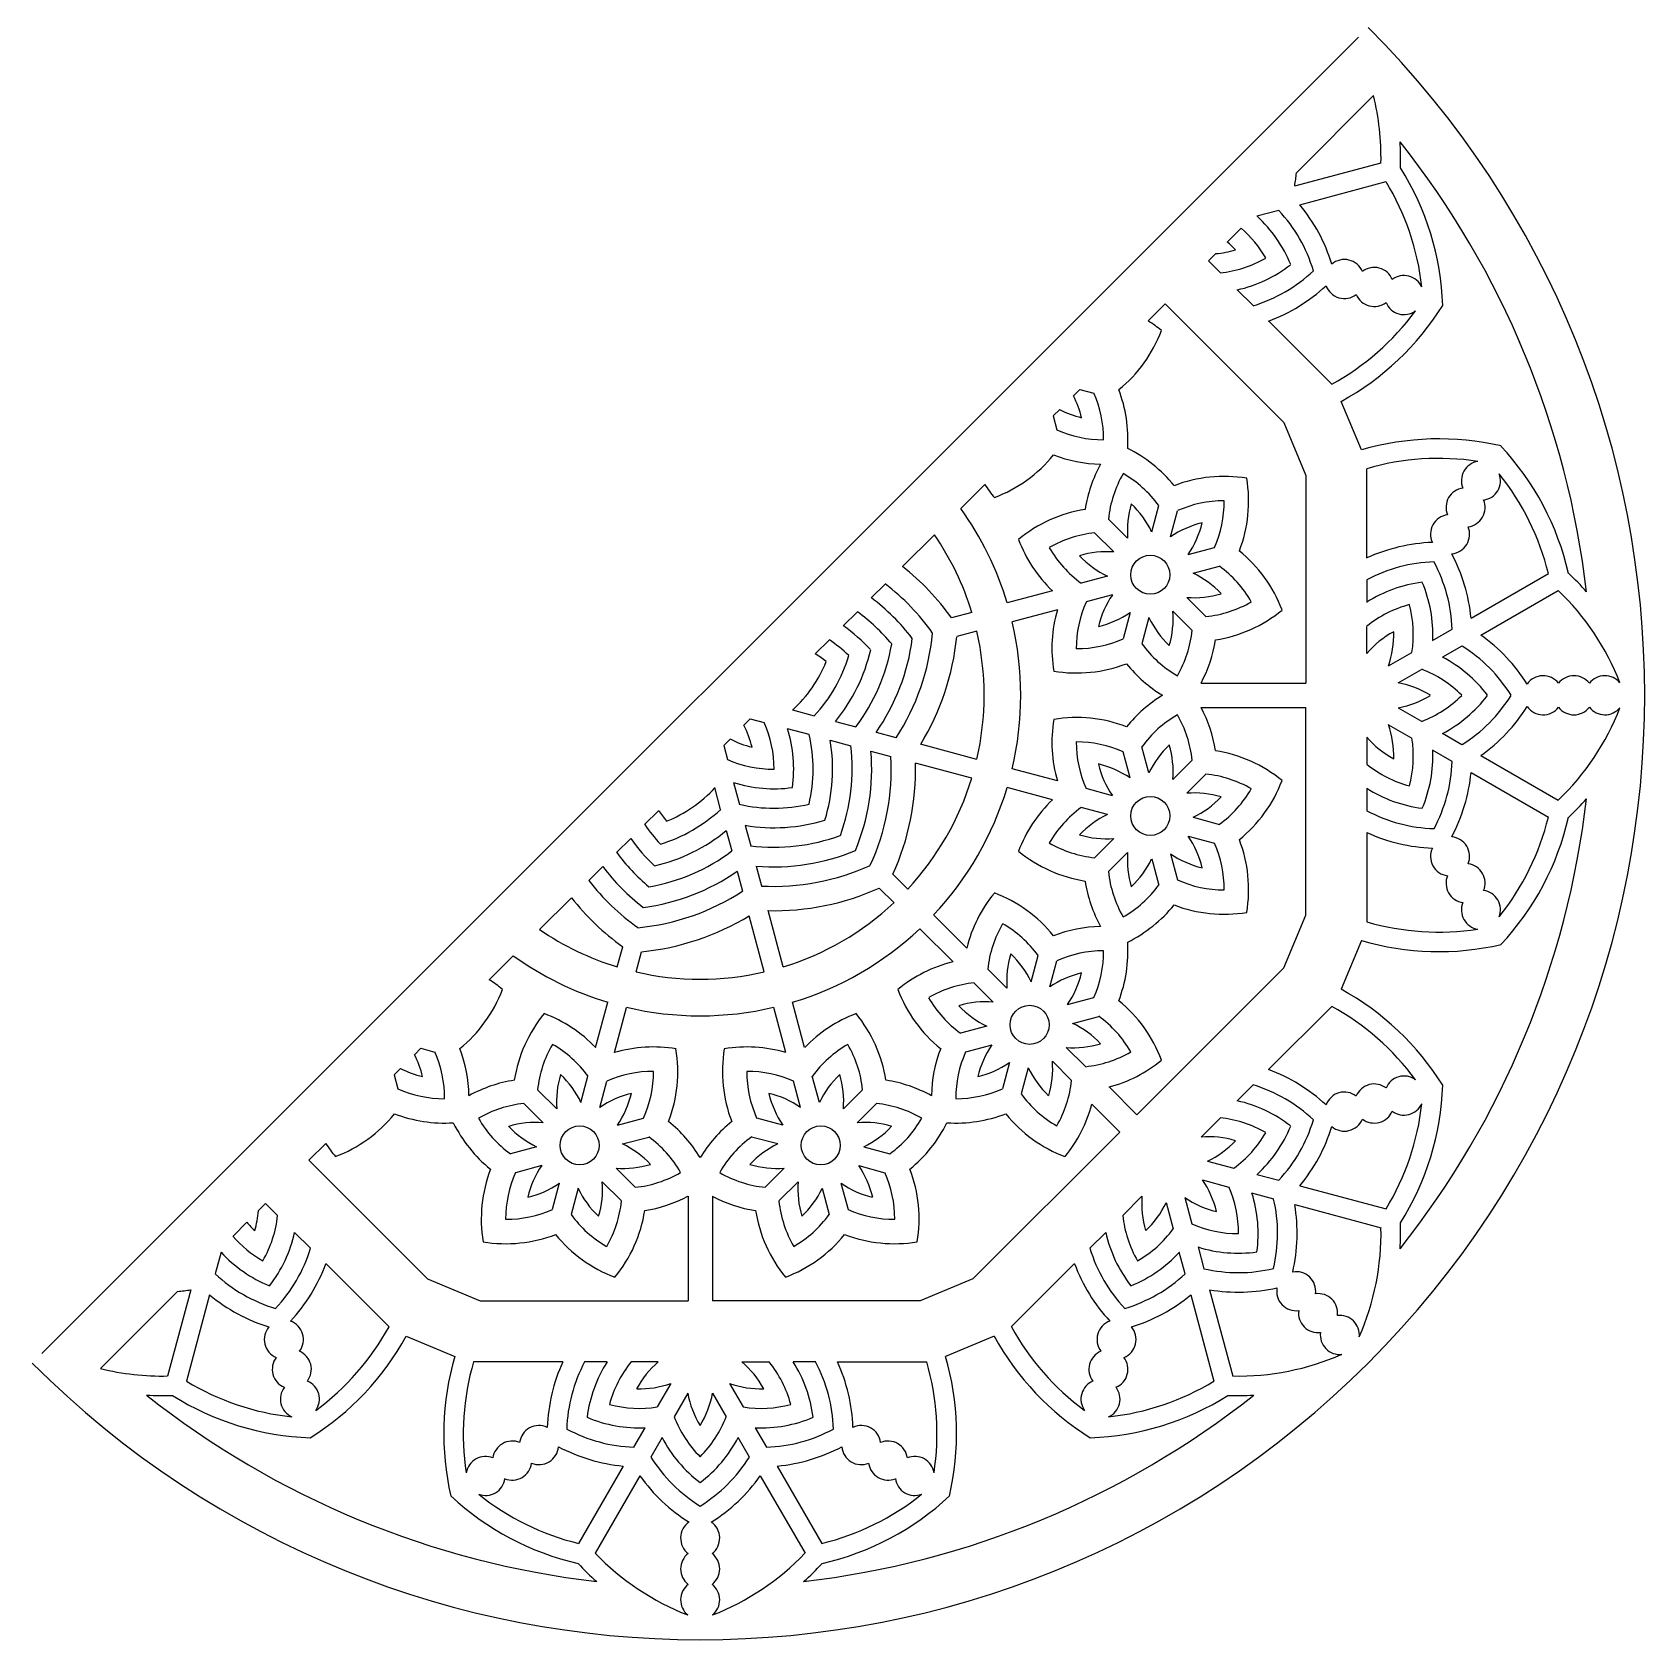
# Model space of a CAD drawing. Extents: x 11 to 259, y 11 to 258.
# Drawn here: x 134.7 to 258.5, y 10.6 to 134 of the extents above; entities that cross this region are included whole.
import ezdxf

# ---------------------------------------------------------------- set-up
doc = ezdxf.new("R2010")
doc.units = 0
doc.layers.get('0').update_dxf_attribs({"linetype": 'CONTINUOUS'})

msp = doc.modelspace()

# ---------------------------------------------------------------- linework, layer by layer
for p, q in [((236.54, 133.61), (135.47, 32.54)), ((237.69, 129.11), (231.77, 123.19)), ((231.64, 122.18), (238.26, 123.95)), ((232.03, 120.73), (238.65, 122.51)), ((230.41, 120.3), (228.74, 119.85)), ((227.52, 118.93), (226.45, 117.87)), ((225.57, 116.99), (225.01, 116.43)), ((225.01, 116.43), (225.93, 115.51)), ((227.23, 114.21), (228.45, 112.99)), ((221.7, 113.12), (220.4, 111.82)), ((230.81, 104.01), (221.7, 113.12)), ((229.63, 111.81), (234.48, 106.96)), ((215.14, 106.56), (214.65, 106.07)), ((215.14, 106.56), (216.21, 106.27)), ((236.75, 101.91), (235.2, 105.64)), ((213.6, 105.01), (213.1, 104.52)), ((213.1, 104.52), (213.39, 103.45)), ((230.81, 104.01), (232.49, 99.96)), ((237.17, 93.61), (237.17, 100.47)), ((207.85, 99.26), (206, 97.42)), ((232.49, 99.96), (232.49, 84.01)), ((218.81, 95.13), (217.34, 96.61)), ((220.66, 95.63), (221.2, 97.64)), ((222.11, 95.24), (222.64, 97.25)), ((203.98, 95.4), (201.54, 92.96)), ((217.75, 94.08), (216.28, 95.55)), ((223.46, 93.89), (225.47, 94.43)), ((223.85, 92.44), (225.86, 92.98)), ((200.21, 91.62), (199.14, 90.56)), ((217.26, 92.23), (215.25, 91.69)), ((237.17, 91.94), (237.17, 90.21)), ((245.17, 88.99), (251.11, 92.42)), ((213.04, 91.1), (209.57, 90.17)), ((217.64, 90.78), (215.63, 90.24)), ((223.35, 90.59), (224.82, 89.12)), ((245.92, 87.7), (251.86, 91.12)), ((198.07, 89.49), (196.99, 88.41)), ((206.85, 89.44), (205.3, 89.02)), ((213.43, 89.65), (209.96, 88.72)), ((219, 89.43), (218.46, 87.42)), ((222.29, 89.53), (223.76, 88.06)), ((207.24, 87.99), (205.69, 87.58)), ((220.44, 89.04), (219.91, 87.03)), ((237.17, 86.29), (237.17, 88.37)), ((242.22, 87.29), (243.73, 88.16)), ((195.92, 87.33), (194.84, 86.25)), ((244.47, 86.86), (242.97, 86)), ((238.83, 85.33), (240.63, 86.37)), ((239.58, 84.03), (241.38, 85.07)), ((224.46, 84.01), (232.49, 84.01)), ((193.09, 81.95), (194.76, 81.5)), ((224.46, 82.14), (232.49, 82.14)), ((232.49, 66.19), (232.49, 82.14)), ((239.58, 82.12), (241.38, 81.08)), ((189.85, 81.27), (189.36, 80.78)), ((189.85, 81.27), (190.92, 80.98)), ((194.37, 80.06), (192.7, 80.51)), ((196.38, 81.07), (197.95, 80.65)), ((238.83, 80.82), (240.63, 79.78)), ((188.3, 79.72), (187.81, 79.23)), ((187.81, 79.23), (188.1, 78.16)), ((195.99, 79.63), (197.56, 79.2)), ((199.5, 80.24), (201.03, 79.83)), ((207.24, 78.16), (202.92, 79.32)), ((237.17, 79.87), (237.17, 77.78)), ((242.97, 80.16), (244.47, 79.29)), ((199.11, 78.79), (200.64, 78.38)), ((219, 76.73), (218.46, 78.74)), ((220.44, 77.12), (219.91, 79.12)), ((222.29, 76.62), (223.76, 78.09)), ((243.73, 77.99), (242.22, 78.86)), ((245.92, 78.46), (251.86, 75.03)), ((206.85, 76.71), (202.53, 77.87)), ((213.43, 76.5), (209.96, 77.43)), ((223.35, 75.56), (224.82, 77.03)), ((245.17, 77.16), (251.11, 73.73)), ((187.57, 74.32), (187.13, 75.99)), ((188.57, 76.38), (189.02, 74.7)), ((213.04, 75.06), (209.57, 75.99)), ((217.64, 75.37), (215.63, 75.91)), ((237.17, 75.94), (237.17, 74.21)), ((217.26, 73.93), (215.25, 74.47)), ((182.83, 74.24), (181.74, 73.16)), ((189.45, 73.09), (189.88, 71.52)), ((223.85, 73.71), (225.86, 73.17)), ((180.67, 72.08), (179.59, 71.01)), ((188.01, 72.7), (188.43, 71.13)), ((217.75, 72.08), (216.28, 70.61)), ((223.46, 72.26), (225.47, 71.73)), ((237.17, 72.54), (237.17, 65.68)), ((218.81, 71.02), (217.34, 69.55)), ((222.11, 70.91), (222.64, 68.9)), ((178.52, 69.94), (177.45, 68.87)), ((188.84, 69.58), (189.25, 68.05)), ((190.29, 69.97), (190.7, 68.44)), ((201.94, 68.2), (200.8, 69.34)), ((220.66, 70.52), (221.2, 68.51)), ((200.88, 67.14), (199.74, 68.28)), ((176.12, 67.54), (173.68, 65.09)), ((190.92, 61.84), (189.76, 66.16)), ((192.37, 62.22), (191.21, 66.55)), ((206.47, 63.67), (203.93, 66.21)), ((230.81, 62.15), (232.49, 66.19)), ((205.41, 62.61), (202.87, 65.15)), ((179.64, 62.22), (180.06, 63.78)), ((181.09, 61.84), (181.5, 63.39)), ((236.75, 64.25), (235.2, 60.51)), ((171.66, 63.08), (169.81, 61.23)), ((209.55, 60.59), (208.08, 62.06)), ((211.4, 61.08), (211.94, 63.09)), ((212.85, 60.69), (213.39, 62.7)), ((230.81, 62.15), (219.53, 50.87)), ((208.49, 59.53), (207.02, 61)), ((177.98, 56.04), (178.91, 59.51)), ((194.02, 56.04), (193.09, 59.51)), ((214.2, 59.34), (216.21, 59.88)), ((179.43, 55.65), (180.36, 59.12)), ((192.58, 55.65), (191.65, 59.12)), ((214.59, 57.89), (216.6, 58.43)), ((229.63, 54.35), (234.48, 59.2)), ((208, 57.68), (205.99, 57.14)), ((164.56, 55.98), (164.07, 55.48)), ((164.56, 55.98), (165.63, 55.69)), ((208.39, 56.23), (206.38, 55.69)), ((214.09, 56.04), (215.57, 54.57)), ((209.74, 54.88), (209.2, 52.87)), ((211.19, 54.49), (210.65, 52.48)), ((213.04, 54.98), (214.51, 53.51)), ((163.01, 54.43), (162.52, 53.94)), ((162.52, 53.94), (162.8, 52.87)), ((176.85, 51.82), (177.39, 53.83)), ((178.3, 51.44), (178.84, 53.45)), ((193.71, 51.44), (193.17, 53.45)), ((195.15, 51.82), (194.61, 53.83)), ((175, 51.33), (173.53, 52.8)), ((197, 51.33), (198.47, 52.8)), ((217.39, 53.01), (219.53, 50.87)), ((228.45, 53.17), (227.23, 51.94)), ((173.94, 50.27), (172.47, 51.74)), ((198.06, 50.27), (199.53, 51.74)), ((216.07, 51.69), (218.21, 49.54)), ((179.65, 50.08), (181.66, 50.62)), ((192.35, 50.08), (190.34, 50.62)), ((206.93, 38.27), (218.21, 49.54)), ((224.45, 49.17), (225.93, 50.64)), ((157.26, 48.68), (155.96, 47.38)), ((173.45, 48.42), (171.44, 47.88)), ((180.04, 48.64), (182.05, 49.17)), ((191.96, 48.64), (189.95, 49.17)), ((198.56, 48.42), (200.57, 47.88)), ((165.07, 38.27), (155.96, 47.38)), ((224.95, 47.32), (226.96, 46.78)), ((173.84, 46.97), (171.83, 46.43)), ((179.55, 46.79), (181.02, 45.32)), ((192.46, 46.79), (190.99, 45.32)), ((198.17, 46.97), (200.18, 46.43)), ((224.56, 45.87), (226.57, 45.33)), ((228.74, 46.3), (230.41, 45.85)), ((175.19, 45.62), (174.65, 43.61)), ((176.64, 45.23), (176.1, 43.22)), ((178.49, 45.73), (179.96, 44.26)), ((185.07, 44.62), (185.07, 36.59)), ((186.94, 44.62), (186.94, 36.59)), ((193.52, 45.73), (192.05, 44.26)), ((195.37, 45.23), (195.91, 43.22)), ((196.81, 45.62), (197.35, 43.61)), ((219.91, 44.63), (218.44, 43.15)), ((230.03, 44.41), (228.35, 44.86)), ((232.03, 45.42), (238.65, 43.65)), ((152.65, 44.07), (152.09, 43.51)), ((152.65, 44.07), (153.56, 43.15)), ((221.76, 44.13), (222.3, 42.12)), ((223.21, 44.52), (223.75, 42.51)), ((231.64, 43.98), (238.26, 42.2)), ((151.21, 42.63), (150.15, 41.56)), ((156.09, 40.63), (154.87, 41.85)), ((217.14, 41.85), (215.91, 40.63)), ((149.23, 40.34), (148.78, 38.67)), ((223.22, 38.67), (222.78, 40.34)), ((224.22, 40.73), (224.67, 39.05)), ((157.27, 39.45), (162.12, 34.6)), ((214.73, 39.45), (209.88, 34.6)), ((145.89, 37.31), (139.97, 31.39)), ((146.9, 37.44), (145.13, 30.82)), ((165.07, 38.27), (169.12, 36.59)), ((206.93, 38.27), (202.89, 36.59)), ((225.1, 37.44), (226.88, 30.82)), ((148.35, 37.05), (146.57, 30.43)), ((169.12, 36.59), (185.07, 36.59)), ((202.89, 36.59), (186.94, 36.59)), ((223.66, 37.05), (225.43, 30.43)), ((163.44, 33.88), (167.17, 32.33)), ((208.57, 33.88), (204.83, 32.33)), ((175.46, 31.91), (168.61, 31.91)), ((178.87, 31.91), (177.13, 31.91)), ((182.79, 31.91), (180.71, 31.91)), ((189.21, 31.91), (191.29, 31.91)), ((194.87, 31.91), (193.14, 31.91)), ((196.54, 31.91), (203.4, 31.91)), ((183.75, 30.25), (182.71, 28.45)), ((188.26, 30.25), (189.3, 28.45)), ((185.05, 29.5), (184.01, 27.7)), ((186.96, 29.5), (188, 27.7)), ((180.92, 25.35), (181.79, 26.85)), ((183.08, 26.11), (182.22, 24.6)), ((189.79, 24.6), (188.92, 26.11)), ((190.22, 26.85), (191.09, 25.35)), ((180.09, 23.91), (176.66, 17.97)), ((191.92, 23.91), (195.35, 17.97)), ((181.38, 23.16), (177.95, 17.22)), ((190.62, 23.16), (194.05, 17.22))]:
    msp.add_line(p, q)
for centre in [(220.55, 92.33), (220.55, 73.82), (211.29, 57.78), (176.75, 48.53), (195.26, 48.53)]:
    msp.add_circle(centre, 1.5)
for centre, radius, start, end in [((186, 83.08), 72.5, 225, 45), ((218.56, 124.39), 19.7, 358.7356, 13.863), ((218.56, 124.39), 21.2, 357.8059, 3.1975), ((186, 83.08), 68.5, 6.6594, 38.3406), ((218.56, 124.39), 13.26, 350.4112, 354.8038), ((221.81, 112.28), 21.2, 1.9706, 32.1941), ((221.81, 112.28), 19.7, 6.245, 31.2644), ((221.81, 112.28), 11.76, 16.7382, 42.9752), ((221.81, 112.28), 13.26, 17.0857, 39.5888), ((221.81, 112.28), 8.77, 29.8933, 49.3628), ((221.81, 112.28), 10.27, 22.0706, 47.5163), ((221.81, 112.28), 7.27, 43.3448, 50.2641), ((225.01, 124.23), 7.27, 274.4179, 286.6552), ((225.01, 124.23), 8.77, 275.9957, 300.1067), ((235.45, 115.03), 1.5, 22.6879, 130.1369), ((225.01, 124.23), 10.27, 282.4837, 307.9294), ((225.01, 124.23), 11.76, 287.0248, 313.2618), ((237.74, 114.42), 1.5, 22.6879, 127.3121), ((240.03, 113.8), 1.5, 24.4259, 127.3121), ((225.01, 124.23), 13.26, 290.4112, 312.9143), ((235.45, 115.03), 1.5, 199.8631, 307.3121), ((225.01, 124.23), 21.2, 298.7356, 328.0294), ((237.74, 114.42), 1.5, 202.6879, 307.3121), ((240.03, 113.8), 1.5, 202.6879, 305.5741), ((214.65, 102.86), 10.64, 50.562, 57.3029), ((225.01, 124.23), 19.7, 298.7356, 323.755), ((211.45, 114.82), 10.64, 308.913, 339.438), ((208.2, 102.71), 10.64, 356.3146, 21.087), ((208.2, 102.71), 7.27, 13.3448, 27.5188), ((208.2, 102.71), 8.77, 359.8933, 24.0043), ((216.95, 111.46), 7.27, 242.4812, 256.6552), ((216.95, 111.46), 8.77, 245.9957, 270.1067), ((242.69, 81.56), 21.2, 76.9706, 106.2644), ((204.85, 108.22), 10.64, 290.562, 321.087), ((216.95, 111.46), 10.64, 248.913, 268.8352), ((214.1, 92.49), 10.64, 38.913, 63.6854), ((231.97, 87.74), 21.2, 12.8059, 43.0294), ((226.06, 95.69), 10.64, 151.1648, 171.087), ((242.69, 81.56), 19.7, 81.245, 106.2644), ((245.93, 99.55), 1.5, 99.4259, 202.3121), ((216.8, 105.01), 10.64, 212.6971, 219.438), ((226.06, 95.69), 8.77, 149.8933, 174.0043), ((214.1, 92.49), 8.77, 35.9957, 60.1067), ((226.21, 89.24), 10.64, 80.562, 111.087), ((217.46, 97.99), 10.64, 338.913, 9.438), ((245.93, 99.55), 1.5, 277.6879, 20.5741), ((231.97, 87.74), 19.7, 13.7356, 38.755), ((226.21, 89.24), 8.77, 89.8933, 114.0043), ((217.46, 97.99), 8.77, 335.9957, 0.1067), ((244.75, 97.5), 1.5, 97.6879, 202.3121), ((244.75, 97.5), 1.5, 277.6879, 22.3121), ((186, 83.08), 24.61, 16.7441, 35.6457), ((217.2, 86.83), 10.64, 98.913, 129.438), ((226.06, 95.69), 7.27, 163.3448, 184.382), ((214.1, 92.49), 7.27, 25.618, 46.6552), ((243.56, 95.44), 1.5, 97.6879, 205.1369), ((186, 83.08), 21.8, 16.9689, 34.4275), ((217.2, 86.83), 8.77, 95.9957, 120.1067), ((226.21, 89.24), 7.27, 103.3448, 124.382), ((217.46, 97.99), 7.27, 325.618, 346.6552), ((243.56, 95.44), 1.5, 274.8631, 22.3121), ((220.4, 98.78), 10.64, 200.562, 226.2397), ((220.4, 98.78), 8.77, 209.8933, 234.0043), ((217.2, 86.83), 7.27, 85.618, 106.6552), ((220.7, 85.89), 10.64, 20.562, 51.087), ((242.69, 81.56), 13.26, 92.0857, 114.5888), ((189.36, 77.57), 19.63, 35.6972, 51.633), ((220.4, 98.78), 7.27, 223.3448, 244.382), ((220.7, 85.89), 8.77, 29.8933, 54.0043), ((242.69, 81.56), 11.76, 91.7382, 117.9752), ((231.97, 87.74), 11.76, 2.0248, 28.2618), ((231.97, 87.74), 13.26, 5.4112, 27.9143), ((189.36, 77.57), 17.76, 35.3967, 52.3361), ((220.7, 85.89), 7.27, 43.3448, 64.382), ((242.69, 81.56), 10.27, 97.0706, 122.5163), ((231.97, 87.74), 10.27, 357.4837, 22.9294), ((238.24, 76.89), 21.2, 41.8025, 47.1941), ((189.36, 77.57), 16.26, 37.3728, 53.0163), ((223.64, 86.67), 7.27, 145.618, 166.6552), ((223.91, 97.84), 7.27, 265.618, 286.6552), ((238.24, 76.89), 19.7, 21.245, 46.2644), ((189.36, 77.57), 14.76, 39.788, 53.8361), ((223.64, 86.67), 10.64, 163.7603, 189.438), ((223.64, 86.67), 8.77, 155.9957, 180.1067), ((214.89, 95.43), 7.27, 283.3448, 304.382), ((215.04, 88.98), 7.27, 343.3448, 4.382), ((223.91, 97.84), 8.77, 275.9957, 300.1067), ((223.91, 97.84), 10.64, 278.913, 309.438), ((242.69, 81.56), 8.77, 104.8933, 129.0043), ((231.97, 87.74), 8.77, 350.9957, 15.1067), ((189.36, 77.57), 13.26, 42.8151, 54.8436), ((186, 83.08), 21.8, 346.9689, 13.0311), ((186, 83.08), 24.61, 346.7441, 13.2559), ((227, 92.18), 7.27, 205.618, 226.6552), ((215.04, 88.98), 8.77, 329.8933, 354.0043), ((242.69, 81.56), 7.27, 118.3448, 139.382), ((231.97, 87.74), 7.27, 340.618, 1.6552), ((189.36, 77.57), 11.76, 46.7382, 56.1122), ((186.16, 89.52), 14.76, 323.0454, 350.212), ((186.16, 89.52), 16.26, 325.1583, 352.6272), ((186.16, 89.52), 17.76, 326.8933, 354.6033), ((186.16, 89.52), 19.63, 328.6718, 354.3028), ((214.89, 95.43), 8.77, 269.8933, 294.0043), ((227, 92.18), 8.77, 215.9957, 240.1067), ((215.04, 88.98), 10.64, 332.1835, 351.087), ((238.24, 76.89), 11.76, 31.7382, 57.9752), ((238.24, 76.89), 13.26, 32.0857, 54.5888), ((186.16, 89.52), 10.27, 312.4837, 337.9294), ((186.16, 89.52), 11.76, 317.0248, 343.2618), ((189.36, 77.57), 10.27, 52.0706, 57.7592), ((186.16, 89.52), 13.26, 320.4112, 347.1849), ((214.89, 95.43), 10.64, 260.562, 291.087), ((227, 92.18), 10.64, 218.913, 238.8352), ((238.24, 76.89), 10.27, 37.0706, 62.5163), ((238.24, 76.89), 8.77, 44.8933, 69.0043), ((250.7, 83.08), 1.5, 37.6879, 145.1369), ((253.07, 83.08), 1.5, 37.6879, 142.3121), ((255.44, 83.08), 1.5, 39.4259, 142.3121), ((227, 73.97), 10.64, 121.1648, 141.087), ((238.24, 76.89), 7.27, 58.3448, 79.382), ((238.24, 89.26), 7.27, 280.618, 301.6552), ((238.24, 89.26), 8.77, 290.9957, 315.1067), ((238.24, 89.26), 10.27, 297.4837, 322.9294), ((238.24, 89.26), 11.76, 302.0248, 328.2618), ((215.04, 77.18), 10.64, 8.913, 27.8165), ((238.24, 89.26), 13.26, 305.4112, 327.9143), ((250.7, 83.08), 1.5, 214.8631, 322.3121), ((238.24, 89.26), 19.7, 313.7356, 338.755), ((253.07, 83.08), 1.5, 217.6879, 322.3121), ((255.44, 83.08), 1.5, 217.6879, 320.5741), ((182.91, 77.42), 7.27, 13.3448, 27.5188), ((182.91, 77.42), 8.77, 359.8933, 24.0043), ((182.91, 77.42), 10.27, 352.0706, 17.5163), ((223.64, 79.48), 10.64, 170.562, 196.2397), ((214.89, 70.73), 10.64, 68.913, 99.438), ((227, 73.97), 8.77, 119.8933, 144.0043), ((215.04, 77.18), 8.77, 5.9957, 30.1067), ((231.97, 78.41), 7.27, 358.3448, 19.382), ((191.66, 86.17), 7.27, 242.4812, 256.6552), ((182.91, 77.42), 11.76, 346.7382, 12.9752), ((182.91, 77.42), 13.26, 342.8151, 9.5888), ((223.64, 79.48), 8.77, 179.8933, 204.0043), ((214.89, 70.73), 8.77, 65.9957, 90.1067), ((227, 73.97), 7.27, 133.3448, 154.382), ((215.04, 77.18), 7.27, 355.618, 16.6552), ((242.69, 84.6), 7.27, 220.618, 241.6552), ((231.97, 78.41), 8.77, 344.8933, 9.0043), ((191.66, 86.17), 8.77, 245.9957, 270.1067), ((182.91, 77.42), 14.76, 339.788, 6.9546), ((182.91, 77.42), 16.26, 337.3728, 4.8417), ((182.91, 77.42), 17.76, 335.3967, 3.1067), ((223.91, 68.31), 10.64, 50.562, 81.087), ((231.97, 78.41), 10.27, 337.0706, 2.5163), ((231.97, 78.41), 11.76, 331.7382, 357.9752), ((182.91, 77.42), 19.63, 335.6972, 1.3282), ((223.64, 79.48), 7.27, 193.3448, 214.382), ((214.89, 70.73), 7.27, 55.618, 76.6552), ((223.91, 68.31), 8.77, 59.8933, 84.0043), ((242.69, 84.6), 8.77, 230.9957, 255.1067), ((231.97, 78.41), 13.26, 332.0857, 354.5888), ((179.56, 82.92), 10.27, 292.0706, 317.5163), ((191.66, 86.17), 10.27, 252.4837, 277.9294), ((186, 83.08), 21.8, 316.9689, 343.0311), ((186, 83.08), 24.61, 316.7441, 343.2559), ((223.91, 68.31), 7.27, 73.3448, 94.382), ((220.7, 80.27), 8.77, 305.9957, 330.1067), ((220.7, 80.27), 10.64, 308.913, 339.438), ((242.69, 84.6), 10.27, 237.4837, 262.9294), ((179.56, 82.92), 11.76, 286.7382, 312.9752), ((191.66, 86.17), 11.76, 257.0248, 283.2618), ((220.4, 67.37), 10.64, 133.7603, 159.438), ((220.4, 67.37), 8.77, 125.9957, 150.1067), ((220.7, 80.27), 7.27, 295.618, 316.6552), ((186, 83.08), 68.5, 321.6594, 353.3406), ((238.24, 89.26), 21.2, 312.8059, 318.1975), ((191.51, 79.72), 11.76, 213.8878, 223.2618), ((191.51, 79.72), 10.27, 212.2408, 217.9294), ((191.66, 86.17), 13.26, 260.4112, 287.1849), ((220.4, 67.37), 7.27, 115.618, 136.6552), ((242.69, 84.6), 11.76, 242.0248, 268.2618), ((231.97, 78.41), 19.7, 321.245, 346.2644), ((231.97, 78.41), 21.2, 316.9706, 347.1941), ((191.51, 79.72), 13.26, 215.1564, 227.1849), ((179.56, 82.92), 13.26, 282.8151, 309.5888), ((191.66, 86.17), 14.76, 263.0454, 290.212), ((217.2, 79.33), 7.27, 253.3448, 274.382), ((217.46, 68.16), 7.27, 13.3448, 34.382), ((217.46, 68.16), 10.64, 350.562, 21.087), ((242.69, 84.6), 13.26, 245.4112, 267.9143), ((243.56, 70.71), 1.5, 337.6879, 85.1369), ((191.51, 79.72), 14.76, 216.1639, 230.212), ((179.56, 82.92), 14.76, 279.788, 306.9546), ((191.66, 86.17), 16.26, 265.1583, 292.6272), ((217.2, 79.33), 10.64, 230.562, 261.087), ((217.2, 79.33), 8.77, 239.8933, 264.0043), ((226.06, 70.46), 7.27, 175.618, 196.6552), ((226.21, 76.91), 7.27, 235.618, 256.6552), ((217.46, 68.16), 8.77, 359.8933, 24.0043), ((243.56, 70.71), 1.5, 154.8631, 262.3121), ((191.51, 79.72), 16.26, 216.9837, 232.6272), ((179.56, 82.92), 16.26, 277.3728, 304.8417), ((191.66, 86.17), 17.76, 266.8933, 294.6033), ((226.06, 70.46), 8.77, 185.9957, 210.1067), ((214.1, 73.67), 7.27, 313.3448, 334.382), ((244.75, 68.66), 1.5, 337.6879, 82.3121), ((191.51, 79.72), 17.76, 217.6639, 234.6033), ((191.66, 86.17), 19.63, 268.6718, 294.3028), ((226.06, 70.46), 10.64, 188.913, 208.8352), ((214.1, 73.67), 8.77, 299.8933, 324.0043), ((226.21, 76.91), 8.77, 245.9957, 270.1067), ((244.75, 68.66), 1.5, 157.6879, 262.3121), ((245.93, 66.6), 1.5, 339.4259, 82.3121), ((191.51, 79.72), 19.63, 218.367, 234.3028), ((179.56, 82.92), 17.76, 275.3967, 303.1067), ((186, 83.08), 21.8, 286.9689, 313.0311), ((216.8, 61.14), 10.64, 140.562, 166.2397), ((204.85, 57.94), 10.64, 38.913, 69.438), ((214.1, 73.67), 10.64, 296.3146, 321.087), ((226.21, 76.91), 10.64, 248.913, 279.438), ((245.93, 66.6), 1.5, 157.6879, 260.5741), ((179.56, 82.92), 19.63, 275.6972, 301.3282), ((242.69, 84.6), 19.7, 253.7356, 278.755), ((186, 83.08), 21.8, 235.5725, 253.0311), ((186, 83.08), 24.61, 286.7441, 313.2559), ((216.8, 61.14), 8.77, 149.8933, 174.0043), ((204.85, 57.94), 8.77, 35.9957, 60.1067), ((216.95, 54.69), 10.64, 91.1648, 111.087), ((216.8, 61.14), 7.27, 163.3448, 184.382), ((204.85, 57.94), 7.27, 25.618, 46.6552), ((216.95, 54.69), 8.77, 89.8933, 114.0043), ((208.2, 63.44), 8.77, 335.9957, 0.1067), ((208.2, 63.44), 10.64, 338.913, 3.6854), ((242.69, 84.6), 21.2, 253.7356, 283.0294), ((186, 83.08), 24.61, 234.3543, 253.2559), ((207.94, 52.28), 10.64, 103.7603, 129.438), ((164.07, 52.28), 10.64, 50.562, 57.3029), ((186, 83.08), 21.8, 256.9689, 283.0311), ((207.94, 52.28), 8.77, 95.9957, 120.1067), ((216.95, 54.69), 7.27, 103.3448, 124.382), ((208.2, 63.44), 7.27, 325.618, 346.6552), ((160.86, 64.23), 10.64, 308.913, 339.438), ((211.14, 64.23), 10.64, 200.562, 231.087), ((211.14, 64.23), 8.77, 209.8933, 234.0043), ((207.94, 52.28), 7.27, 85.618, 106.6552), ((211.45, 51.34), 10.64, 20.562, 51.087), ((225.01, 41.92), 21.2, 31.9706, 61.2644), ((182.25, 51.88), 10.64, 140.562, 171.087), ((170.3, 48.68), 10.64, 43.7603, 69.438), ((186, 83.08), 24.61, 256.7441, 283.2559), ((201.71, 48.68), 10.64, 110.562, 136.2397), ((189.75, 51.88), 10.64, 8.913, 39.438), ((211.14, 64.23), 7.27, 223.3448, 244.382), ((211.45, 51.34), 8.77, 29.8933, 54.0043), ((225.01, 41.92), 19.7, 36.245, 61.2644), ((211.45, 51.34), 7.27, 43.3448, 64.382), ((157.62, 52.13), 10.64, 1.1648, 21.087), ((182.25, 51.88), 8.77, 149.8933, 174.0043), ((170.3, 48.68), 8.77, 35.9957, 60.1067), ((182.41, 45.44), 10.64, 80.562, 106.2397), ((173.65, 54.19), 10.64, 338.913, 9.438), ((198.35, 54.19), 10.64, 170.562, 201.087), ((189.6, 45.44), 10.64, 73.7603, 99.438), ((201.71, 48.68), 8.77, 119.8933, 144.0043), ((189.75, 51.88), 8.77, 5.9957, 30.1067), ((214.39, 52.13), 10.64, 158.913, 178.8352), ((214.39, 52.13), 7.27, 145.618, 166.6552), ((214.65, 63.29), 7.27, 265.618, 286.6552), ((214.65, 63.29), 8.77, 275.9957, 300.1067), ((157.62, 52.13), 7.27, 13.3448, 27.5188), ((157.62, 52.13), 8.77, 359.8933, 24.0043), ((214.39, 52.13), 8.77, 155.9957, 180.1067), ((205.63, 60.88), 7.27, 283.3448, 304.382), ((217.74, 57.63), 7.27, 205.618, 226.6552), ((205.79, 54.43), 7.27, 343.3448, 4.382), ((214.65, 63.29), 10.64, 284.9324, 309.438), ((166.37, 60.88), 7.27, 242.4812, 256.6552), ((173.39, 43.02), 10.64, 98.913, 118.8352), ((182.25, 51.88), 7.27, 163.3448, 184.382), ((170.3, 48.68), 7.27, 25.618, 46.6552), ((182.41, 45.44), 8.77, 89.8933, 114.0043), ((173.65, 54.19), 8.77, 335.9957, 0.1067), ((198.35, 54.19), 8.77, 179.8933, 204.0043), ((189.6, 45.44), 8.77, 65.9957, 90.1067), ((201.71, 48.68), 7.27, 133.3448, 154.382), ((189.75, 51.88), 7.27, 355.618, 16.6552), ((198.62, 43.02), 10.64, 61.1648, 81.087), ((205.79, 54.43), 8.77, 329.8933, 354.0043), ((225.01, 41.92), 13.26, 47.0857, 69.5888), ((237.74, 51.74), 1.5, 52.6879, 157.3121), ((240.03, 52.35), 1.5, 54.4259, 157.3121), ((166.37, 60.88), 8.77, 245.9957, 270.1067), ((182.41, 45.44), 7.27, 103.3448, 124.382), ((173.65, 54.19), 7.27, 325.618, 346.6552), ((189.6, 45.44), 7.27, 55.618, 76.6552), ((198.35, 54.19), 7.27, 193.3448, 214.382), ((205.63, 60.88), 8.77, 269.8933, 294.0043), ((217.74, 57.63), 8.77, 215.9957, 240.1067), ((225.01, 41.92), 11.76, 46.7382, 72.9752), ((235.45, 51.12), 1.5, 52.6879, 160.1369), ((221.81, 53.87), 21.2, 327.8059, 358.0294), ((154.26, 57.63), 10.64, 290.562, 321.087), ((166.37, 60.88), 10.64, 248.913, 273.6854), ((173.39, 43.02), 8.77, 95.9957, 120.1067), ((198.62, 43.02), 8.77, 59.8933, 84.0043), ((205.63, 60.88), 10.64, 266.3146, 291.087), ((217.74, 57.63), 10.64, 218.913, 249.438), ((205.79, 54.43), 10.64, 320.562, 345.0676), ((225.01, 41.92), 10.27, 52.0706, 77.5163), ((237.74, 51.74), 1.5, 232.6879, 337.3121), ((221.81, 53.87), 19.7, 328.7356, 353.755), ((240.03, 52.35), 1.5, 232.6879, 335.5741), ((176.59, 54.98), 10.64, 206.3146, 231.087), ((176.59, 54.98), 8.77, 209.8933, 234.0043), ((173.39, 43.02), 7.27, 85.618, 106.6552), ((176.59, 54.98), 7.27, 223.3448, 244.382), ((176.9, 42.08), 10.64, 31.1648, 51.087), ((195.11, 42.08), 10.64, 128.913, 148.8352), ((198.62, 43.02), 7.27, 73.3448, 94.382), ((195.41, 54.98), 7.27, 295.618, 316.6552), ((195.41, 54.98), 8.77, 305.9957, 330.1067), ((195.41, 54.98), 10.64, 308.913, 333.6854), ((225.01, 41.92), 8.77, 59.8933, 84.0043), ((221.81, 53.87), 10.27, 312.4837, 337.9294), ((221.81, 53.87), 11.76, 317.0248, 343.2618), ((221.81, 53.87), 13.26, 320.4112, 342.9143), ((235.45, 51.12), 1.5, 229.8631, 337.3121), ((166.22, 54.43), 10.64, 212.6971, 219.438), ((176.9, 42.08), 7.27, 43.3448, 64.382), ((176.9, 42.08), 8.77, 29.8933, 54.0043), ((195.11, 42.08), 8.77, 125.9957, 150.1067), ((195.11, 42.08), 7.27, 115.618, 136.6552), ((225.01, 41.92), 7.27, 73.3448, 94.382), ((221.81, 53.87), 7.27, 295.618, 316.6552), ((221.81, 53.87), 8.77, 305.9957, 330.1067), ((180.1, 54.03), 7.27, 265.618, 286.6552), ((191.9, 54.03), 7.27, 253.3448, 274.382), ((179.84, 42.87), 10.64, 158.913, 189.438), ((179.84, 42.87), 8.77, 155.9957, 180.1067), ((179.84, 42.87), 7.27, 145.618, 166.6552), ((180.1, 54.03), 8.77, 275.9957, 300.1067), ((191.9, 54.03), 8.77, 239.8933, 264.0043), ((192.17, 42.87), 7.27, 13.3448, 34.382), ((192.17, 42.87), 8.77, 359.8933, 24.0043), ((192.17, 42.87), 10.64, 350.562, 21.087), ((218.56, 41.77), 7.27, 13.3448, 34.382), ((171.09, 51.62), 7.27, 283.3448, 304.382), ((183.19, 48.37), 7.27, 205.618, 226.6552), ((171.24, 45.17), 7.27, 343.3448, 4.382), ((180.1, 54.03), 10.64, 278.913, 297.8165), ((191.9, 54.03), 10.64, 242.1835, 261.087), ((200.77, 45.17), 7.27, 175.618, 196.6552), ((188.81, 48.37), 7.27, 313.3448, 334.382), ((200.92, 51.62), 7.27, 235.618, 256.6552), ((227.16, 44.07), 7.27, 175.618, 196.6552), ((218.56, 41.77), 8.77, 359.8933, 24.0043), ((218.56, 41.77), 10.27, 352.0706, 17.5163), ((144.85, 44.07), 7.27, 343.3448, 355.5821), ((171.09, 51.62), 8.77, 269.8933, 294.0043), ((171.24, 45.17), 8.77, 329.8933, 354.0043), ((171.24, 45.17), 10.64, 320.562, 351.087), ((200.77, 45.17), 10.64, 188.913, 219.438), ((200.77, 45.17), 8.77, 185.9957, 210.1067), ((200.92, 51.62), 8.77, 245.9957, 270.1067), ((215.21, 47.27), 7.27, 313.3448, 334.382), ((227.31, 50.52), 7.27, 235.618, 256.6552), ((218.56, 41.77), 11.76, 346.7382, 12.9752), ((218.56, 41.77), 13.26, 347.0857, 9.5888), ((156.8, 47.27), 7.27, 219.7359, 226.6552), ((144.85, 44.07), 8.77, 329.8933, 354.0043), ((183.19, 48.37), 8.77, 215.9957, 240.1067), ((188.81, 48.37), 8.77, 299.8933, 324.0043), ((227.16, 44.07), 8.77, 185.9957, 210.1067), ((215.21, 47.27), 8.77, 299.8933, 324.0043), ((227.31, 50.52), 8.77, 245.9957, 270.1067), ((218.56, 41.77), 19.7, 336.245, 1.2644), ((218.56, 41.77), 21.2, 356.8025, 2.1941), ((156.8, 47.27), 8.77, 220.6372, 240.1067), ((144.85, 44.07), 10.27, 322.0706, 347.5163), ((171.09, 51.62), 10.64, 260.562, 291.087), ((183.19, 48.37), 10.64, 218.913, 249.438), ((188.81, 48.37), 10.64, 290.562, 321.087), ((200.92, 51.62), 10.64, 248.913, 279.438), ((227.16, 44.07), 10.27, 192.4837, 217.9294), ((156.8, 47.27), 10.27, 222.4837, 247.9294), ((144.85, 44.07), 11.76, 316.7382, 342.9752), ((227.16, 44.07), 11.76, 197.0248, 223.2618), ((215.21, 47.27), 10.27, 292.0706, 317.5163), ((227.31, 50.52), 10.27, 252.4837, 277.9294), ((156.8, 47.27), 11.76, 227.0248, 253.2618), ((144.85, 44.07), 13.26, 317.0857, 339.5888), ((227.16, 44.07), 13.26, 200.4112, 222.9143), ((215.21, 47.27), 11.76, 286.7382, 312.9752), ((227.31, 50.52), 11.76, 257.0248, 283.2618), ((231.75, 37.33), 1.5, 352.6879, 100.1369), ((144.69, 50.52), 13.26, 275.1962, 279.5888), ((227.31, 50.52), 13.26, 260.4112, 282.9143), ((231.75, 37.33), 1.5, 169.8631, 277.3121), ((233.43, 35.65), 1.5, 352.6879, 97.3121), ((156.8, 47.27), 13.26, 230.4112, 252.9143), ((215.21, 47.27), 13.26, 287.0857, 309.5888), ((154.05, 33.63), 1.5, 322.6879, 70.1369), ((217.96, 33.63), 1.5, 109.8631, 217.3121), ((233.43, 35.65), 1.5, 172.6879, 277.3121), ((235.1, 33.97), 1.5, 354.4259, 97.3121), ((154.05, 33.63), 1.5, 139.8631, 247.3121), ((144.85, 44.07), 21.2, 301.9706, 331.2644), ((144.85, 44.07), 19.7, 306.245, 331.2644), ((227.16, 44.07), 21.2, 208.7356, 238.0294), ((227.16, 44.07), 19.7, 208.7356, 233.755), ((217.96, 33.63), 1.5, 292.6879, 40.1369), ((235.1, 33.97), 1.5, 172.6879, 275.5741), ((154.66, 31.34), 1.5, 142.6879, 247.3121), ((154.66, 31.34), 1.5, 322.6879, 67.3121), ((187.52, 26.39), 21.2, 163.7356, 193.0294), ((184.48, 26.39), 21.2, 346.9706, 16.2644), ((217.34, 31.34), 1.5, 112.6879, 217.3121), ((217.34, 31.34), 1.5, 292.6879, 37.3121), ((227.31, 50.52), 19.7, 268.7356, 293.755), ((144.69, 50.52), 19.7, 256.137, 271.2644), ((187.52, 26.39), 19.7, 163.7356, 188.755), ((187.52, 26.39), 13.26, 155.4112, 177.9143), ((187.52, 26.39), 11.76, 152.0248, 178.2618), ((187.52, 26.39), 10.27, 147.4837, 172.9294), ((187.52, 26.39), 8.77, 140.9957, 165.1067), ((187.52, 26.39), 7.27, 130.618, 151.6552), ((184.48, 26.39), 7.27, 28.3448, 49.382), ((184.48, 26.39), 8.77, 14.8933, 39.0043), ((184.48, 26.39), 10.27, 7.0706, 32.5163), ((184.48, 26.39), 11.76, 1.7382, 27.9752), ((184.48, 26.39), 13.26, 2.0857, 24.5888), ((184.48, 26.39), 19.7, 351.245, 16.2644), ((156.8, 47.27), 19.7, 238.7356, 263.755), ((155.28, 29.05), 1.5, 142.6879, 245.5741), ((155.28, 29.05), 1.5, 324.4259, 67.3121), ((181.34, 37.11), 7.27, 268.3448, 289.382), ((190.67, 37.11), 7.27, 250.618, 271.6552), ((216.73, 29.05), 1.5, 112.6879, 215.5741), ((215.21, 47.27), 19.7, 276.245, 301.2644), ((216.73, 29.05), 1.5, 294.4259, 37.3121), ((144.69, 50.52), 21.2, 266.8025, 272.1941), ((186, 83.08), 68.5, 231.6594, 263.3406), ((156.8, 47.27), 21.2, 237.8059, 268.0294), ((181.34, 37.11), 8.77, 254.8933, 279.0043), ((192.19, 30.84), 7.27, 190.618, 211.6552), ((179.81, 30.84), 7.27, 328.3448, 349.382), ((190.67, 37.11), 8.77, 260.9957, 285.1067), ((186, 83.08), 68.5, 276.6594, 308.3406), ((215.21, 47.27), 21.2, 271.9706, 302.1941), ((227.31, 50.52), 21.2, 267.8059, 273.1975), ((181.34, 37.11), 10.27, 247.0706, 272.5163), ((192.19, 30.84), 8.77, 200.9957, 225.1067), ((179.81, 30.84), 8.77, 314.8933, 339.0043), ((190.67, 37.11), 10.27, 267.4837, 292.9294), ((173.63, 25.52), 1.5, 64.8631, 172.3121), ((181.34, 37.11), 11.76, 241.7382, 267.9752), ((192.19, 30.84), 10.27, 207.4837, 232.9294), ((179.81, 30.84), 10.27, 307.0706, 332.5163), ((190.67, 37.11), 11.76, 272.0248, 298.2618), ((198.37, 25.52), 1.5, 7.6879, 115.1369), ((171.58, 24.33), 1.5, 67.6879, 172.3121), ((173.63, 25.52), 1.5, 247.6879, 355.1369), ((181.34, 37.11), 13.26, 242.0857, 264.5888), ((190.67, 37.11), 13.26, 275.4112, 297.9143), ((198.37, 25.52), 1.5, 184.8631, 292.3121), ((200.42, 24.33), 1.5, 7.6879, 112.3121), ((169.53, 23.15), 1.5, 67.6879, 170.5741), ((171.58, 24.33), 1.5, 247.6879, 352.3121), ((192.19, 30.84), 11.76, 212.0248, 238.2618), ((179.81, 30.84), 11.76, 301.7382, 327.9752), ((200.42, 24.33), 1.5, 187.6879, 292.3121), ((202.48, 23.15), 1.5, 9.4259, 112.3121), ((169.53, 23.15), 1.5, 249.4259, 352.3121), ((192.19, 30.84), 13.26, 215.4112, 237.9143), ((179.81, 30.84), 13.26, 302.0857, 324.5888), ((202.48, 23.15), 1.5, 187.6879, 290.5741), ((181.34, 37.11), 21.2, 226.9706, 257.1941), ((181.34, 37.11), 19.7, 231.245, 256.2644), ((190.67, 37.11), 19.7, 283.7356, 308.755), ((190.67, 37.11), 21.2, 282.8059, 313.0294), ((186, 18.38), 1.5, 124.8631, 232.3121), ((186, 18.38), 1.5, 307.6879, 55.1369), ((192.19, 30.84), 21.2, 222.8059, 228.1975), ((192.19, 30.84), 19.7, 223.7356, 248.755), ((186, 16.01), 1.5, 127.6879, 232.3121), ((186, 16.01), 1.5, 307.6879, 52.3121), ((179.81, 30.84), 19.7, 291.245, 316.2644), ((179.81, 30.84), 21.2, 311.8025, 317.1941), ((186, 13.64), 1.5, 127.6879, 230.5741), ((186, 13.64), 1.5, 309.4259, 52.3121)]:
    msp.add_arc(centre, radius, start, end)

doc.saveas('drawing.dxf')
